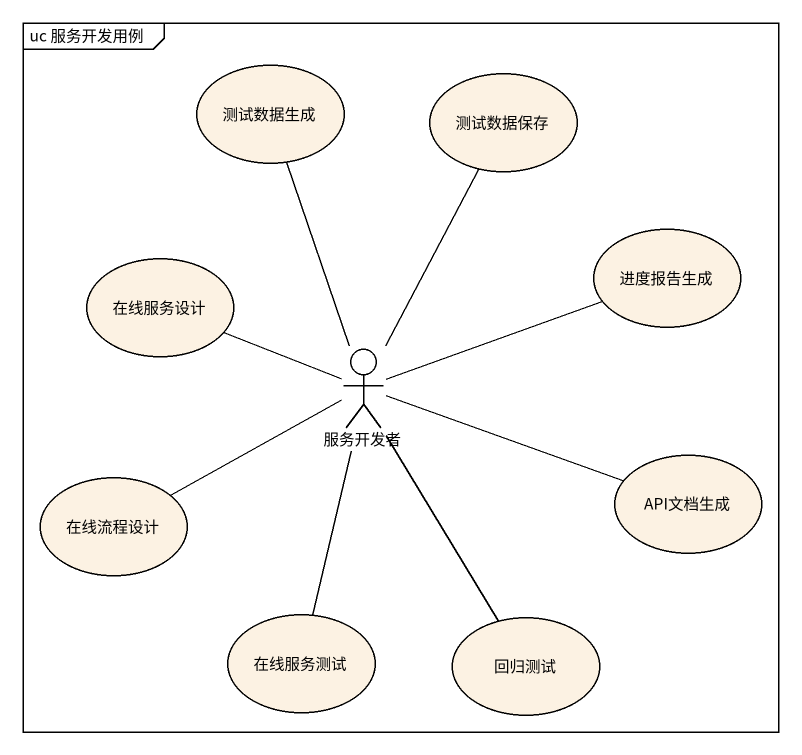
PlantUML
@startuml
mainframe uc 服务开发用例
usecase 测试数据生成
usecase 测试数据保存
usecase 进度报告生成
usecase 在线服务设计
actor 服务开发者
usecase 在线流程设计
usecase API文档生成
usecase 在线服务测试
usecase 回归测试
服务开发者 -up- 测试数据生成
服务开发者 -up- 测试数据保存
服务开发者 -right- 进度报告生成
服务开发者 -left- 在线服务设计
服务开发者 -left- 在线流程设计
服务开发者 -right- API文档生成
服务开发者 -- 在线服务测试
服务开发者 -- 回归测试
@enduml
